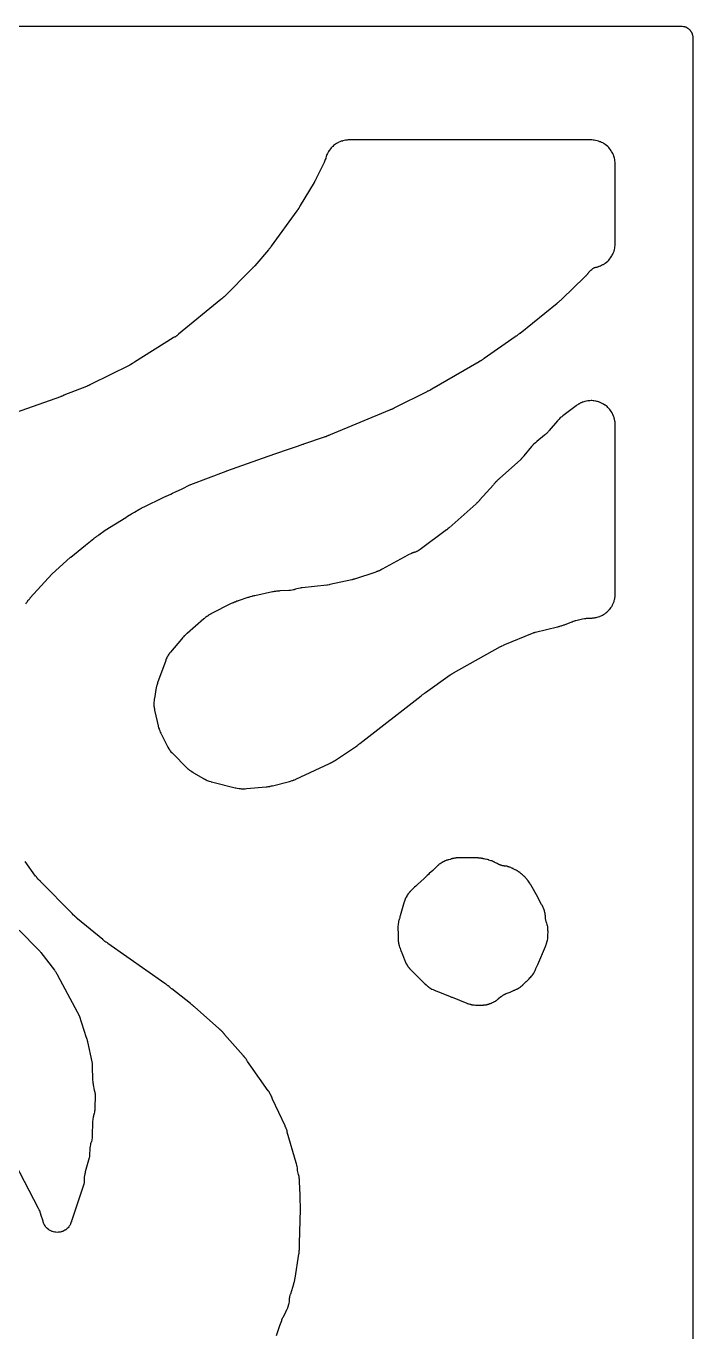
# Model space of a CAD drawing. Header units: millimetres. Extents: x 0 to 300, y 0 to 300.
# Drawn here: x 231.3 to 300.1, y 165.5 to 300.1 of the extents above; entities that cross this region are included whole.
import ezdxf

# ---------------------------------------------------------------- set-up
doc = ezdxf.new("R2010")
doc.units = ezdxf.units.MM
doc.layers.add('CUT', color=7, linetype='CONTINUOUS')

msp = doc.modelspace()

# ---------------------------------------------------------------- linework, layer by layer
at = {"layer": 'CUT'}
for points in [[(1.15, 300.07), (298.85, 300.07), (298.86, 300.07), (298.99, 300.06), (299.12, 300.04), (299.22, 300.02), (299.25, 300.01), (299.27, 300), (299.33, 299.98), (299.34, 299.98), (299.43, 299.94), (299.44, 299.93), (299.54, 299.87), (299.55, 299.86), (299.59, 299.83), (299.6, 299.82), (299.61, 299.82), (299.64, 299.8), (299.69, 299.75), (299.72, 299.72), (299.73, 299.72), (299.77, 299.67), (299.78, 299.66), (299.79, 299.65), (299.8, 299.63), (299.81, 299.63), (299.83, 299.59), (299.84, 299.58), (299.86, 299.55), (299.87, 299.54), (299.88, 299.53), (299.92, 299.46), (299.92, 299.45), (299.93, 299.44), (299.94, 299.43), (299.95, 299.4), (299.96, 299.37), (299.98, 299.33), (299.99, 299.32), (300, 299.3), (300.02, 299.24), (300.02, 299.23), (300.02, 299.22), (300.03, 299.17), (300.04, 299.14), (300.05, 299.12), (300.05, 299.11), (300.05, 299.09), (300.06, 299.03), (300.06, 299.02), (300.06, 299.01), (300.07, 299.01), (300.07, 299), (300.07, 298.99), (300.07, 298.98), (300.08, 298.85), (300.08, 298.84), (300.08, 1.15)], [(231.33, 240.53), (231.36, 240.59), (231.38, 240.63), (231.38, 240.64), (231.4, 240.66), (231.41, 240.68), (231.46, 240.74), (231.48, 240.78), (231.49, 240.8), (231.5, 240.81), (231.51, 240.84), (231.52, 240.85), (231.53, 240.86), (231.54, 240.87), (231.55, 240.89), (231.56, 240.9), (231.57, 240.91), (231.59, 240.93), (231.61, 240.95), (231.68, 241.03), (231.72, 241.08), (231.76, 241.13), (231.77, 241.15), (233.99, 243.6), (235.91, 245.33), (235.92, 245.34), (235.94, 245.35), (237.47, 246.57), (238.31, 247.25), (238.4, 247.32), (238.47, 247.37), (238.5, 247.39), (238.53, 247.41), (238.63, 247.49), (238.72, 247.55), (238.77, 247.59), (238.83, 247.63), (239.48, 248.11), (241.62, 249.44), (241.79, 249.55), (241.8, 249.55), (242.21, 249.8), (242.51, 249.98), (242.98, 250.26), (243, 250.27), (243.05, 250.3), (243.06, 250.3), (243.11, 250.33), (243.17, 250.36), (243.22, 250.39), (243.23, 250.39), (243.26, 250.41), (243.65, 250.59), (244.07, 250.8), (244.92, 251.21), (245.55, 251.51), (246.27, 251.85), (246.44, 251.93), (246.74, 252.07), (247.43, 252.4), (248.22, 252.78), (248.27, 252.8), (248.32, 252.82), (248.33, 252.82), (251.96, 254.21), (251.99, 254.23), (252, 254.23), (252.03, 254.24), (252.05, 254.25), (256.31, 255.74), (258.19, 256.4), (259.32, 256.79), (259.87, 256.98), (259.92, 257), (259.93, 257), (259.96, 257.01), (262.1, 257.73), (262.16, 257.76), (262.18, 257.77), (262.27, 257.79), (262.3, 257.81), (262.33, 257.82), (262.39, 257.84), (262.46, 257.87), (262.49, 257.88), (262.52, 257.9), (262.55, 257.91), (262.57, 257.92), (262.59, 257.92), (262.65, 257.95), (262.67, 257.96), (262.71, 257.98), (268.85, 260.53), (268.91, 260.56), (268.94, 260.57), (268.97, 260.58), (268.98, 260.59), (268.99, 260.59), (269, 260.59), (269.04, 260.61), (269.11, 260.63), (269.22, 260.68), (269.32, 260.74), (269.34, 260.75), (272.68, 262.43), (272.69, 262.43), (272.77, 262.47), (272.78, 262.48), (272.79, 262.48), (272.8, 262.49), (272.84, 262.5), (272.95, 262.55), (273.05, 262.61), (273.1, 262.65), (273.11, 262.66), (273.14, 262.67), (273.17, 262.69), (273.18, 262.69), (278.05, 265.52), (278.07, 265.53), (278.1, 265.55), (278.11, 265.55), (278.13, 265.56), (278.17, 265.58), (278.18, 265.58), (278.21, 265.6), (278.24, 265.62), (278.27, 265.64), (278.28, 265.64), (278.29, 265.65), (278.3, 265.65), (278.31, 265.66), (278.4, 265.72), (278.45, 265.76), (278.5, 265.79), (278.52, 265.81), (278.54, 265.83), (278.56, 265.84), (278.58, 265.86), (281.77, 268.08), (281.78, 268.08), (281.81, 268.1), (281.87, 268.14), (281.92, 268.16), (281.95, 268.19), (282, 268.22), (282.02, 268.24), (282.04, 268.25), (282.12, 268.31), (282.16, 268.35), (282.25, 268.42), (282.26, 268.43), (286.1, 271.52), (286.12, 271.54), (286.17, 271.57), (286.22, 271.62), (286.25, 271.64), (286.32, 271.71), (286.34, 271.73), (286.39, 271.78), (286.47, 271.84), (286.5, 271.87), (286.53, 271.9), (286.57, 271.94), (286.61, 271.98), (286.62, 271.98), (288.91, 274.21), (288.94, 274.23), (288.95, 274.24), (288.97, 274.26), (288.98, 274.27), (288.99, 274.28), (289.05, 274.33), (289.06, 274.34), (289.07, 274.35), (289.08, 274.36), (289.11, 274.39), (289.2, 274.49), (289.24, 274.54), (289.26, 274.57), (289.27, 274.58), (289.29, 274.61), (289.34, 274.67), (289.36, 274.7), (289.44, 274.8), (289.45, 274.81), (289.56, 274.92), (289.65, 275), (289.76, 275.08), (289.85, 275.14), (289.88, 275.15), (289.89, 275.16), (289.9, 275.16), (289.93, 275.18), (289.99, 275.2), (290.08, 275.23), (290.17, 275.24), (290.27, 275.27), (290.32, 275.29), (290.34, 275.3), (290.35, 275.3), (290.38, 275.31), (290.39, 275.31), (290.42, 275.32), (290.43, 275.32), (290.43, 275.33), (290.45, 275.33), (290.56, 275.37), (290.67, 275.42), (290.8, 275.49), (290.82, 275.51), (290.83, 275.51), (290.86, 275.52), (290.9, 275.55), (290.96, 275.58), (291.05, 275.65), (291.19, 275.76), (291.3, 275.85), (291.4, 275.95), (291.49, 276.06), (291.6, 276.2), (291.67, 276.3), (291.73, 276.4), (291.77, 276.47), (291.83, 276.58), (291.87, 276.66), (291.9, 276.75), (291.95, 276.89), (292, 277.05), (292.03, 277.2), (292.05, 277.33), (292.07, 277.45), (292.08, 277.58), (292.08, 285.93), (292.07, 286.06), (292.05, 286.18), (292.03, 286.31), (292, 286.46), (291.97, 286.55), (291.95, 286.6), (291.94, 286.65), (291.93, 286.68), (291.92, 286.71), (291.89, 286.78), (291.88, 286.82), (291.83, 286.93), (291.76, 287.06), (291.75, 287.08), (291.74, 287.09), (291.73, 287.12), (291.7, 287.16), (291.67, 287.22), (291.6, 287.31), (291.49, 287.45), (291.4, 287.56), (291.3, 287.66), (291.19, 287.75), (291.05, 287.86), (290.95, 287.93), (290.85, 287.99), (290.78, 288.03), (290.67, 288.09), (290.59, 288.13), (290.5, 288.16), (290.36, 288.21), (290.2, 288.26), (290.05, 288.29), (289.92, 288.31), (289.8, 288.33), (289.67, 288.34), (264.65, 288.34), (264.56, 288.34), (264.43, 288.33), (264.43, 288.32), (264.36, 288.32), (264.28, 288.31), (264.14, 288.28), (263.98, 288.24), (263.95, 288.23), (263.94, 288.23), (263.82, 288.2), (263.7, 288.15), (263.53, 288.07), (263.47, 288.04), (263.34, 287.97), (263.24, 287.91), (263.21, 287.89), (263.13, 287.83), (263.03, 287.75), (262.96, 287.68), (262.89, 287.62), (262.79, 287.51), (262.74, 287.44), (262.63, 287.3), (262.61, 287.28), (262.58, 287.24), (262.52, 287.15), (262.47, 287.06), (262.47, 287.05), (262.44, 287), (262.41, 286.95), (262.41, 286.94), (262.36, 286.84), (262.32, 286.74), (262.28, 286.62), (262.24, 286.49), (262.24, 286.48), (262.23, 286.45), (262.23, 286.44), (262.18, 286.34), (262.15, 286.22), (262.15, 286.21), (262.11, 286.11), (262.11, 286.1), (262.08, 286.04), (262.07, 286.02), (261.26, 284.36), (261.25, 284.34), (261.2, 284.25), (261.18, 284.22), (261.14, 284.14), (261.11, 284.1), (261.08, 284.04), (261.07, 284.02), (261.06, 284), (261.04, 283.96), (259.6, 281.57), (259.59, 281.55), (259.56, 281.5), (259.56, 281.49), (259.55, 281.47), (259.54, 281.46), (259.53, 281.43), (259.49, 281.37), (259.48, 281.34), (259.47, 281.32), (259.42, 281.26), (259.36, 281.17), (259.34, 281.15), (259.34, 281.14), (259.28, 281.06), (259.27, 281.05), (259.26, 281.03), (256.62, 277.38), (256.61, 277.38), (256.57, 277.31), (256.49, 277.2), (256.46, 277.17), (256.45, 277.16), (256.43, 277.13), (256.41, 277.11), (256.39, 277.09), (256.37, 277.07), (256.33, 277.02), (254.91, 275.37), (254.85, 275.31), (254.85, 275.3), (254.79, 275.24), (254.77, 275.22), (254.73, 275.18), (254.73, 275.17), (254.71, 275.15), (254.65, 275.09), (254.63, 275.07), (254.62, 275.05), (254.59, 275.02), (254.55, 274.98), (251.78, 272.21), (251.75, 272.18), (251.73, 272.16), (251.71, 272.14), (251.68, 272.12), (251.64, 272.08), (251.63, 272.07), (251.62, 272.06), (251.59, 272.04), (251.57, 272.02), (251.56, 272.01), (251.55, 272), (251.51, 271.97), (251.43, 271.9), (251.42, 271.89), (247.07, 268.31), (247.03, 268.28), (247, 268.26), (246.98, 268.24), (246.92, 268.2), (246.88, 268.16), (246.87, 268.16), (246.84, 268.14), (246.81, 268.12), (246.8, 268.11), (246.73, 268.06), (246.71, 268.05), (246.71, 268.04), (246.7, 268.04), (246.68, 268.02), (246.62, 268), (246.52, 267.95), (242.53, 265.45), (242.45, 265.39), (242.44, 265.39), (242.42, 265.37), (242.41, 265.37), (242.36, 265.34), (242.31, 265.31), (242.3, 265.3), (242.28, 265.29), (242.27, 265.28), (242.26, 265.28), (242.25, 265.27), (242.09, 265.17), (242.06, 265.16), (241.99, 265.12), (241.96, 265.1), (238.06, 263.16), (237.92, 263.09), (237.89, 263.08), (237.88, 263.07), (237.85, 263.06), (237.82, 263.05), (237.79, 263.04), (237.77, 263.03), (237.72, 263.01), (237.69, 262.99), (237.68, 262.98), (237.67, 262.98), (237.65, 262.97), (237.64, 262.97), (237.63, 262.96), (237.58, 262.94), (235.24, 262.02), (235.23, 262.01), (235.18, 261.99), (235.13, 261.97), (235.05, 261.93), (235.03, 261.92), (235, 261.91), (234.93, 261.89), (234.92, 261.88), (234.9, 261.87), (234.88, 261.87), (229.72, 260.06)], [(257.17, 165.14), (257.51, 166.15), (257.69, 166.67), (257.69, 166.69), (257.71, 166.73), (257.71, 166.74), (257.71, 166.75), (257.71, 166.76), (257.72, 166.78), (257.73, 166.79), (257.75, 166.84), (257.76, 166.86), (257.77, 166.88), (257.78, 166.9), (257.78, 166.91), (257.79, 166.92), (257.82, 167), (257.83, 167.01), (258.15, 167.61), (258.15, 167.62), (258.16, 167.64), (258.17, 167.67), (258.19, 167.7), (258.2, 167.73), (258.22, 167.76), (258.23, 167.78), (258.27, 167.85), (258.29, 167.91), (258.29, 167.92), (258.33, 167.99), (258.33, 168.01), (258.36, 168.08), (258.37, 168.1), (258.37, 168.11), (258.4, 168.23), (258.41, 168.26), (258.41, 168.27), (258.41, 168.28), (258.42, 168.29), (258.43, 168.33), (258.43, 168.35), (258.44, 168.4), (258.46, 168.47), (258.48, 168.59), (258.49, 168.71), (258.49, 168.8), (258.49, 168.81), (258.5, 168.84), (258.5, 168.93), (258.5, 168.94), (258.5, 168.95), (258.51, 168.98), (258.51, 169), (258.51, 169.01), (258.52, 169.05), (258.52, 169.06), (258.52, 169.08), (258.53, 169.11), (258.57, 169.27), (258.58, 169.31), (258.61, 169.39), (258.63, 169.44), (258.84, 170.11), (258.95, 170.46), (258.96, 170.49), (258.96, 170.51), (258.99, 170.6), (258.99, 170.61), (259, 170.63), (259, 170.64), (259, 170.65), (259.01, 170.68), (259.01, 170.7), (259.02, 170.72), (259.02, 170.75), (259.02, 170.77), (259.03, 170.83), (259.05, 170.9), (259.06, 170.96), (259.07, 171.03), (259.47, 173.52), (259.49, 173.61), (259.49, 173.68), (259.49, 173.71), (259.49, 173.73), (259.51, 173.88), (259.52, 174), (259.52, 174.03), (259.52, 174.11), (259.52, 174.25), (259.53, 174.56), (259.53, 174.59), (259.53, 174.6), (259.63, 178.15), (259.63, 178.18), (259.63, 178.43), (259.63, 178.48), (259.61, 179.05), (259.61, 179.24), (259.61, 179.26), (259.61, 179.37), (259.6, 179.5), (259.59, 179.54), (259.59, 179.57), (259.58, 179.6), (259.58, 179.62), (259.58, 179.63), (259.53, 180.95), (259.53, 181.13), (259.53, 181.24), (259.51, 181.34), (259.49, 181.45), (259.48, 181.5), (259.46, 181.62), (259.44, 181.73), (259.33, 182.12), (259.33, 182.14), (259.33, 182.15), (259.32, 182.21), (259.32, 182.25), (259.32, 182.28), (259.31, 182.41), (259.29, 182.54), (259.26, 182.66), (259.25, 182.69), (259.21, 182.81), (259.21, 182.82), (259.18, 182.92), (258.27, 186.08), (258.26, 186.11), (258.26, 186.12), (258.26, 186.13), (258.25, 186.15), (258.25, 186.16), (258.24, 186.23), (258.21, 186.33), (258.18, 186.4), (258.17, 186.44), (258.16, 186.46), (258.15, 186.49), (258.12, 186.56), (258.1, 186.59), (258.09, 186.61), (258.08, 186.64), (258.07, 186.66), (258.06, 186.68), (258.05, 186.72), (256.76, 189.47), (256.71, 189.59), (256.71, 189.6), (256.7, 189.62), (256.69, 189.65), (256.67, 189.7), (256.66, 189.74), (256.65, 189.75), (256.62, 189.81), (256.6, 189.84), (256.6, 189.85), (256.6, 189.86), (256.59, 189.88), (256.58, 189.89), (256.58, 189.9), (256.57, 189.91), (256.57, 189.92), (256.56, 189.94), (256.55, 189.95), (256.55, 189.96), (256.54, 189.97), (256.53, 189.98), (256.53, 189.99), (256.52, 190.01), (256.51, 190.04), (256.49, 190.07), (256.48, 190.08), (256.47, 190.1), (256.46, 190.11), (256.46, 190.12), (256.45, 190.13), (256.44, 190.15), (256.43, 190.16), (256.42, 190.18), (256.42, 190.2), (256.4, 190.23), (256.39, 190.24), (256.38, 190.26), (256.33, 190.32), (256.33, 190.33), (256.31, 190.36), (254.51, 192.9), (254.18, 193.37), (254.15, 193.43), (254.11, 193.49), (254.09, 193.51), (254.08, 193.52), (254.08, 193.53), (254.05, 193.58), (254.04, 193.59), (254.03, 193.61), (253.98, 193.67), (253.97, 193.68), (253.96, 193.7), (253.95, 193.71), (253.91, 193.76), (253.9, 193.77), (253.89, 193.78), (253.89, 193.79), (253.88, 193.8), (253.87, 193.81), (253.86, 193.82), (253.83, 193.85), (253.82, 193.87), (253.8, 193.89), (253.8, 193.9), (253.77, 193.93), (253.72, 193.99), (253.71, 194), (251.81, 196.15), (251.8, 196.17), (251.78, 196.19), (251.76, 196.21), (251.76, 196.22), (251.75, 196.23), (251.73, 196.25), (251.72, 196.26), (251.71, 196.27), (251.69, 196.29), (251.67, 196.31), (251.65, 196.35), (251.61, 196.39), (251.59, 196.41), (251.56, 196.44), (251.55, 196.45), (251.51, 196.49), (251.48, 196.52), (251.46, 196.54), (251.41, 196.58), (251.4, 196.59), (251.38, 196.61), (251.36, 196.63), (251.34, 196.65), (251.31, 196.67), (251.3, 196.68), (251.29, 196.69), (251.28, 196.7), (251.2, 196.76), (248.69, 198.99), (248.65, 199.04), (248.62, 199.06), (248.58, 199.1), (248.56, 199.12), (248.52, 199.15), (248.51, 199.16), (248.5, 199.17), (248.47, 199.19), (248.44, 199.22), (248.41, 199.25), (248.32, 199.32), (248.29, 199.34), (246.37, 200.84), (246.35, 200.86), (246.34, 200.87), (246.26, 200.93), (246.21, 200.98), (246.2, 200.99), (246.18, 201), (246.16, 201.02), (246.15, 201.02), (246.14, 201.03), (246.12, 201.05), (246.09, 201.08), (246, 201.15), (245.99, 201.16), (245.98, 201.17), (245.97, 201.17), (245.96, 201.18), (245.9, 201.23), (245.89, 201.24), (245.88, 201.25), (245.83, 201.29), (245.78, 201.32), (245.74, 201.35), (245.73, 201.36), (245.7, 201.38), (245.67, 201.4), (245.65, 201.41), (239.77, 205.54), (239.72, 205.58), (239.67, 205.62), (239.57, 205.67), (239.56, 205.68), (239.46, 205.75), (239.44, 205.77), (239.36, 205.84), (239.34, 205.86), (239.3, 205.9), (239.27, 205.92), (239.25, 205.94), (236.65, 208.08), (236.61, 208.12), (236.57, 208.15), (236.56, 208.16), (236.53, 208.19), (236.52, 208.19), (236.47, 208.24), (236.45, 208.26), (236.42, 208.28), (236.4, 208.3), (236.33, 208.37), (236.24, 208.46), (236.08, 208.63), (232.84, 211.92), (232.83, 211.93), (232.82, 211.94), (232.73, 212.02), (232.7, 212.04), (232.69, 212.05), (232.69, 212.06), (232.66, 212.08), (232.65, 212.09), (232.64, 212.1), (232.64, 212.11), (232.63, 212.11), (232.61, 212.13), (232.6, 212.14), (232.56, 212.19), (232.53, 212.23), (232.51, 212.25), (232.5, 212.27), (232.49, 212.28), (232.49, 212.29), (232.48, 212.3), (232.45, 212.34), (232.44, 212.35), (232.43, 212.36), (232.42, 212.38), (232.41, 212.39), (232.38, 212.42), (232.35, 212.45), (232.35, 212.46), (232.33, 212.48), (231.25, 213.98)], [(230.63, 206.91), (232.61, 204.89), (232.62, 204.88), (232.67, 204.83), (232.72, 204.78), (232.79, 204.7), (232.82, 204.65), (232.85, 204.61), (234.26, 202.77), (234.31, 202.71), (234.33, 202.69), (234.36, 202.63), (234.42, 202.56), (234.43, 202.54), (234.44, 202.53), (234.45, 202.5), (234.49, 202.44), (234.52, 202.4), (234.53, 202.38), (234.54, 202.37), (234.54, 202.35), (234.55, 202.34), (234.57, 202.31), (234.57, 202.3), (234.59, 202.25), (236.62, 198.47), (236.64, 198.44), (236.65, 198.42), (236.69, 198.34), (236.71, 198.3), (236.72, 198.28), (236.73, 198.26), (236.76, 198.18), (236.76, 198.17), (236.77, 198.15), (236.78, 198.12), (236.79, 198.11), (236.8, 198.09), (237.54, 195.84), (237.56, 195.8), (237.58, 195.74), (237.59, 195.69), (237.63, 195.53), (237.66, 195.43), (237.67, 195.4), (238.12, 193.33), (238.15, 193.17), (238.16, 193.05), (238.17, 192.91), (238.17, 192.9), (238.17, 192.87), (238.2, 191.49), (238.2, 191.45), (238.21, 191.32), (238.22, 191.29), (238.23, 191.2), (238.23, 191.19), (238.23, 191.17), (238.25, 191.07), (238.27, 191.01), (238.27, 190.96), (238.37, 190.42), (238.4, 190.32), (238.4, 190.3), (238.4, 190.29), (238.41, 190.26), (238.42, 190.23), (238.44, 190.14), (238.45, 190.02), (238.46, 189.91), (238.46, 189.87), (238.46, 189.86), (238.44, 188.58), (238.44, 188.56), (238.44, 188.52), (238.43, 188.36), (238.41, 188.25), (238.4, 188.22), (238.4, 188.18), (238.39, 188.14), (238.37, 188.02), (238.3, 187.8), (238.29, 187.75), (238.28, 187.71), (238.26, 187.66), (238.25, 187.61), (238.22, 187.46), (238.21, 187.34), (238.2, 187.22), (238.2, 187.12), (238.17, 185.73), (238.17, 185.7), (238.17, 185.68), (238.16, 185.53), (238.16, 185.5), (238.12, 185.28), (238.07, 185.1), (238.06, 185.09), (238.05, 185.05), (238.03, 184.99), (238, 184.88), (237.99, 184.8), (237.99, 184.77), (237.96, 184.65), (237.94, 184.57), (237.93, 184.5), (237.93, 184.46), (237.93, 184.42), (237.92, 184.38), (237.92, 184.33), (237.91, 184.28), (237.89, 183.84), (237.89, 183.79), (237.89, 183.77), (237.89, 183.7), (237.87, 183.57), (237.84, 183.43), (237.44, 181.99), (237.43, 181.93), (237.43, 181.92), (237.42, 181.88), (237.39, 181.78), (237.36, 181.62), (237.34, 181.46), (237.33, 181.35), (237.32, 181.08), (237.32, 181.04), (237.32, 180.96), (237.32, 180.88), (237.29, 180.74), (237.26, 180.61), (237.25, 180.58), (237.24, 180.56), (237.24, 180.55), (237.23, 180.51), (236.05, 177), (236.03, 176.94), (236.02, 176.89), (236.01, 176.86), (236, 176.83), (235.93, 176.62), (235.92, 176.6), (235.91, 176.6), (235.89, 176.55), (235.84, 176.47), (235.84, 176.46), (235.82, 176.43), (235.8, 176.4), (235.75, 176.34), (235.67, 176.24), (235.65, 176.22), (235.64, 176.22), (235.58, 176.16), (235.57, 176.16), (235.55, 176.14), (235.54, 176.13), (235.47, 176.07), (235.46, 176.06), (235.43, 176.03), (235.4, 176.01), (235.39, 176.01), (235.36, 175.99), (235.33, 175.97), (235.23, 175.91), (235.12, 175.86), (235.02, 175.83), (234.98, 175.82), (234.95, 175.81), (234.84, 175.79), (234.69, 175.77), (234.55, 175.76), (234.54, 175.76), (234.41, 175.77), (234.29, 175.78), (234.18, 175.81), (234.07, 175.84), (234.02, 175.86), (233.9, 175.91), (233.81, 175.96), (233.69, 176.03), (233.68, 176.04), (233.67, 176.05), (233.65, 176.06), (233.61, 176.09), (233.6, 176.1), (233.59, 176.11), (233.48, 176.2), (233.47, 176.21), (233.47, 176.22), (233.43, 176.25), (233.39, 176.3), (233.34, 176.36), (233.32, 176.39), (233.3, 176.42), (233.3, 176.43), (233.24, 176.53), (233.23, 176.54), (233.22, 176.56), (233.17, 176.69), (233.15, 176.72), (233.14, 176.74), (233.13, 176.78), (233.11, 176.81), (233.1, 176.88), (233.09, 176.92), (232.88, 177.59), (232.85, 177.65), (232.85, 177.67), (232.83, 177.71), (232.83, 177.72), (232.82, 177.75), (232.8, 177.81), (232.8, 177.82), (232.78, 177.86), (232.78, 177.87), (232.75, 177.97), (232.7, 178.07), (232.69, 178.09), (232.62, 178.22), (232.61, 178.22), (229.24, 184.71)]]:
    msp.add_lwpolyline(points, dxfattribs=at)
for points in [[(244.57, 229.72), (244.58, 229.66), (244.58, 229.64), (244.58, 229.61), (244.58, 229.6), (244.59, 229.55), (244.61, 229.47), (244.61, 229.44), (244.95, 227.97), (244.96, 227.92), (245.01, 227.74), (245.05, 227.64), (245.06, 227.61), (245.06, 227.6), (245.07, 227.59), (245.07, 227.57), (245.08, 227.56), (245.08, 227.54), (245.12, 227.43), (245.17, 227.32), (245.23, 227.22), (245.24, 227.2), (245.9, 225.9), (245.93, 225.84), (245.95, 225.78), (245.96, 225.77), (246.01, 225.66), (246.04, 225.61), (246.12, 225.5), (246.12, 225.49), (246.13, 225.48), (246.14, 225.47), (246.15, 225.46), (246.16, 225.45), (246.2, 225.39), (246.2, 225.38), (246.28, 225.29), (246.39, 225.17), (246.42, 225.13), (247.95, 223.6), (248.05, 223.51), (248.09, 223.48), (248.15, 223.43), (248.2, 223.39), (248.31, 223.31), (248.42, 223.24), (248.44, 223.23), (248.45, 223.22), (248.5, 223.19), (248.53, 223.18), (248.53, 223.17), (248.6, 223.13), (249.62, 222.54), (249.68, 222.51), (249.72, 222.49), (249.73, 222.48), (249.78, 222.46), (249.8, 222.45), (249.81, 222.44), (249.85, 222.42), (249.9, 222.39), (249.91, 222.39), (250.01, 222.34), (250.11, 222.3), (250.23, 222.26), (250.38, 222.21), (250.42, 222.2), (250.58, 222.14), (252.9, 221.57), (252.98, 221.56), (253.09, 221.54), (253.32, 221.5), (253.41, 221.49), (253.51, 221.48), (253.68, 221.47), (253.88, 221.48), (253.94, 221.48), (254.05, 221.49), (256.09, 221.68), (256.1, 221.68), (256.19, 221.68), (256.29, 221.69), (256.48, 221.72), (256.49, 221.73), (256.55, 221.74), (256.64, 221.76), (256.73, 221.78), (256.76, 221.79), (258.5, 222.22), (258.61, 222.25), (258.78, 222.31), (258.8, 222.32), (258.82, 222.33), (258.83, 222.33), (258.9, 222.36), (258.91, 222.36), (258.92, 222.37), (258.96, 222.38), (259.01, 222.4), (259.1, 222.44), (259.16, 222.47), (262.62, 224.08), (262.68, 224.1), (262.73, 224.12), (262.74, 224.13), (262.84, 224.18), (262.85, 224.19), (262.86, 224.19), (262.88, 224.2), (262.95, 224.24), (262.96, 224.25), (263.01, 224.29), (263.02, 224.29), (263.05, 224.31), (263.06, 224.32), (263.07, 224.33), (263.1, 224.34), (263.13, 224.36), (265.19, 225.73), (265.21, 225.74), (265.3, 225.8), (265.31, 225.81), (265.4, 225.86), (265.42, 225.88), (265.49, 225.93), (265.52, 225.96), (265.57, 226), (265.62, 226.04), (265.64, 226.06), (265.66, 226.08), (265.72, 226.12), (265.74, 226.13), (272.06, 231.06), (272.07, 231.06), (272.11, 231.1), (272.14, 231.13), (272.15, 231.13), (272.16, 231.14), (272.18, 231.16), (272.24, 231.19), (272.26, 231.21), (272.29, 231.23), (272.33, 231.26), (272.34, 231.27), (272.38, 231.3), (272.4, 231.32), (272.41, 231.33), (272.42, 231.34), (272.43, 231.34), (272.5, 231.39), (275.07, 233.21), (275.14, 233.26), (275.2, 233.29), (275.25, 233.32), (275.27, 233.33), (275.28, 233.34), (275.3, 233.35), (275.36, 233.38), (275.41, 233.41), (280.25, 236.12), (280.28, 236.14), (280.34, 236.18), (280.4, 236.2), (280.51, 236.25), (280.57, 236.28), (280.68, 236.33), (283.55, 237.52), (283.65, 237.56), (283.69, 237.57), (283.77, 237.59), (283.83, 237.61), (283.87, 237.62), (286.12, 238.15), (286.15, 238.16), (286.16, 238.16), (286.24, 238.18), (286.26, 238.19), (286.27, 238.19), (286.28, 238.2), (286.31, 238.21), (286.35, 238.22), (286.36, 238.22), (286.38, 238.23), (286.45, 238.25), (286.47, 238.26), (286.52, 238.27), (286.62, 238.3), (286.72, 238.33), (286.78, 238.36), (286.79, 238.36), (286.85, 238.38), (287.61, 238.68), (287.63, 238.69), (287.64, 238.69), (287.75, 238.73), (287.76, 238.73), (287.87, 238.77), (287.91, 238.78), (287.97, 238.8), (287.99, 238.8), (288, 238.81), (288.7, 238.98), (288.92, 239.02), (289.03, 239.03), (289.13, 239.04), (289.69, 239.07), (289.76, 239.08), (289.95, 239.1), (290, 239.11), (290.01, 239.11), (290.11, 239.12), (290.22, 239.15), (290.32, 239.18), (290.48, 239.24), (290.51, 239.25), (290.64, 239.3), (290.77, 239.37), (290.87, 239.44), (290.93, 239.47), (290.99, 239.51), (291.1, 239.59), (291.22, 239.69), (291.3, 239.76), (291.35, 239.81), (291.41, 239.87), (291.45, 239.92), (291.47, 239.94), (291.5, 239.97), (291.53, 240.01), (291.54, 240.02), (291.55, 240.03), (291.62, 240.12), (291.62, 240.13), (291.63, 240.14), (291.71, 240.26), (291.78, 240.38), (291.81, 240.44), (291.84, 240.5), (291.89, 240.62), (291.95, 240.78), (291.97, 240.82), (291.98, 240.85), (292.01, 240.97), (292.02, 241.05), (292.03, 241.1), (292.03, 241.11), (292.06, 241.28), (292.08, 241.39), (292.08, 241.49), (292.08, 259.05), (292.07, 259.16), (292.06, 259.27), (292.04, 259.37), (292.03, 259.43), (292.01, 259.51), (292, 259.56), (291.99, 259.61), (291.98, 259.63), (291.96, 259.73), (291.91, 259.88), (291.84, 260.04), (291.81, 260.1), (291.75, 260.21), (291.66, 260.35), (291.65, 260.37), (291.59, 260.46), (291.52, 260.55), (291.44, 260.64), (291.39, 260.69), (291.31, 260.78), (291.23, 260.86), (291.13, 260.93), (291.04, 261), (291, 261.02), (290.85, 261.12), (290.74, 261.18), (290.6, 261.25), (290.44, 261.32), (290.41, 261.33), (290.38, 261.34), (290.25, 261.38), (290.17, 261.4), (290.08, 261.42), (289.88, 261.45), (289.81, 261.46), (289.66, 261.47), (289.65, 261.47), (289.59, 261.47), (289.46, 261.46), (289.4, 261.46), (289.39, 261.46), (289.26, 261.45), (289.13, 261.43), (288.95, 261.39), (288.83, 261.36), (288.72, 261.32), (288.69, 261.3), (288.68, 261.3), (288.65, 261.29), (288.64, 261.28), (288.55, 261.25), (288.52, 261.23), (288.45, 261.2), (288.44, 261.19), (288.41, 261.18), (288.38, 261.16), (288.33, 261.14), (288.29, 261.11), (288.24, 261.08), (288.13, 261.01), (288.04, 260.95), (286.69, 259.92), (286.59, 259.85), (286.56, 259.82), (286.49, 259.77), (286.41, 259.7), (286.35, 259.65), (286.28, 259.58), (286.18, 259.47), (286.13, 259.4), (286.11, 259.38), (285.27, 258.38), (285.25, 258.36), (285.24, 258.35), (285.2, 258.3), (285.18, 258.28), (285.07, 258.15), (285.05, 258.13), (285.04, 258.12), (285.03, 258.11), (284.97, 258.06), (284.92, 258.01), (284.9, 258), (284.87, 257.98), (284.79, 257.9), (284, 257.26), (283.95, 257.22), (283.86, 257.14), (283.73, 257.03), (283.66, 256.97), (283.63, 256.94), (283.61, 256.92), (283.54, 256.85), (283.51, 256.82), (283.43, 256.73), (282.66, 255.78), (282.65, 255.77), (282.64, 255.75), (282.62, 255.73), (282.59, 255.69), (282.55, 255.65), (282.51, 255.6), (282.48, 255.56), (282.39, 255.46), (282.38, 255.45), (282.31, 255.38), (280.17, 253.48), (280.12, 253.43), (280.11, 253.42), (280.08, 253.39), (280.07, 253.38), (280.04, 253.35), (280.02, 253.34), (279.99, 253.31), (279.94, 253.26), (279.88, 253.21), (279.86, 253.19), (279.85, 253.18), (279.84, 253.17), (279.82, 253.15), (279.79, 253.11), (279.77, 253.09), (279.74, 253.06), (279.71, 253.02), (279.69, 253), (279.63, 252.94), (279.63, 252.93), (279.56, 252.86), (279.52, 252.81), (278.1, 251.2), (278.08, 251.18), (278.01, 251.1), (277.94, 251.03), (277.92, 251.01), (277.89, 250.98), (277.84, 250.94), (277.82, 250.92), (277.8, 250.9), (277.79, 250.89), (277.74, 250.84), (274.96, 248.36), (274.86, 248.29), (274.78, 248.22), (274.76, 248.21), (274.74, 248.19), (274.72, 248.17), (274.69, 248.15), (274.68, 248.15), (271.96, 246.14), (271.95, 246.14), (271.92, 246.12), (271.85, 246.07), (271.83, 246.05), (271.8, 246.03), (271.79, 246.02), (271.78, 246.01), (271.76, 246), (271.75, 245.99), (271.73, 245.98), (271.69, 245.96), (271.63, 245.93), (271.6, 245.91), (271.56, 245.89), (271.48, 245.86), (271.44, 245.85), (271.43, 245.85), (271.4, 245.84), (271.39, 245.84), (271.36, 245.83), (271.35, 245.83), (271.32, 245.82), (271.29, 245.81), (271.25, 245.8), (271.23, 245.79), (271.22, 245.79), (271.21, 245.79), (271.19, 245.78), (271.17, 245.77), (271.14, 245.76), (271.09, 245.74), (271.08, 245.73), (270.99, 245.7), (270.9, 245.66), (270.74, 245.58), (270.71, 245.56), (268.06, 244.12), (267.93, 244.05), (267.91, 244.03), (267.87, 244.01), (267.77, 243.95), (267.72, 243.94), (267.61, 243.89), (267.59, 243.88), (267.58, 243.88), (267.54, 243.87), (267.5, 243.85), (267.44, 243.83), (267.42, 243.82), (267.39, 243.81), (267.38, 243.81), (265.2, 243.08), (265.17, 243.07), (265.15, 243.07), (265.14, 243.06), (265.11, 243.06), (265.07, 243.05), (265.06, 243.05), (265.03, 243.04), (264.94, 243.01), (264.92, 243.01), (262.64, 242.51), (262.57, 242.5), (262.41, 242.47), (262.37, 242.46), (262.36, 242.46), (262.34, 242.46), (259.81, 242.17), (259.79, 242.17), (259.71, 242.17), (259.61, 242.15), (259.43, 242.12), (259.27, 242.09), (259.11, 242.04), (259.04, 242.01), (259.02, 242), (258.97, 241.98), (258.95, 241.97), (258.93, 241.97), (258.9, 241.96), (258.77, 241.93), (258.61, 241.9), (258.56, 241.9), (258.44, 241.89), (257.51, 241.86), (257.44, 241.85), (257.4, 241.85), (257.35, 241.84), (257.33, 241.84), (257.23, 241.83), (257.16, 241.83), (257.04, 241.82), (256.93, 241.81), (256.81, 241.78), (256.76, 241.76), (254.93, 241.37), (254.9, 241.37), (254.82, 241.36), (254.72, 241.33), (254.71, 241.33), (254.66, 241.32), (254.61, 241.3), (254.6, 241.3), (254.45, 241.25), (254.35, 241.22), (254.33, 241.21), (254.3, 241.2), (254.25, 241.19), (254.21, 241.17), (253.2, 240.84), (253.16, 240.82), (253.14, 240.82), (253.12, 240.81), (253.11, 240.81), (253.11, 240.8), (253.1, 240.8), (253.08, 240.79), (253.07, 240.79), (253.06, 240.79), (253.05, 240.79), (253.04, 240.78), (253.03, 240.78), (253.01, 240.77), (253, 240.77), (252.99, 240.77), (252.96, 240.75), (252.93, 240.74), (252.92, 240.74), (252.89, 240.72), (252.82, 240.69), (252.81, 240.69), (252.8, 240.68), (252.78, 240.67), (252.76, 240.66), (252.75, 240.66), (252.72, 240.65), (252.66, 240.63), (252.58, 240.6), (252.49, 240.56), (250.4, 239.49), (250.39, 239.48), (250.35, 239.46), (250.3, 239.43), (250.27, 239.42), (250.22, 239.39), (250.16, 239.35), (250.11, 239.32), (250.1, 239.31), (250.03, 239.26), (249.99, 239.24), (249.88, 239.16), (249.82, 239.11), (249.76, 239.06), (249.73, 239.03), (249.68, 238.99), (249.67, 238.98), (247.96, 237.49), (247.89, 237.44), (247.83, 237.38), (247.82, 237.38), (247.81, 237.37), (247.73, 237.31), (247.66, 237.24), (247.65, 237.23), (247.64, 237.22), (247.57, 237.14), (247.54, 237.1), (247.52, 237.08), (247.48, 237.03), (247.47, 237.02), (247.39, 236.93), (247.36, 236.9), (246.23, 235.55), (246.22, 235.55), (246.21, 235.53), (246.19, 235.51), (246.17, 235.48), (246.14, 235.45), (246.12, 235.43), (246.06, 235.35), (246.05, 235.34), (245.99, 235.24), (245.95, 235.17), (245.94, 235.15), (245.92, 235.11), (245.89, 235.07), (245.84, 234.97), (245.79, 234.86), (245.75, 234.75), (245.74, 234.72), (245.74, 234.7), (244.9, 232.4), (244.88, 232.33), (244.81, 232.12), (244.79, 232.03), (244.78, 231.99), (244.76, 231.9), (244.58, 230.78), (244.56, 230.72), (244.55, 230.66), (244.55, 230.63), (244.53, 230.53), (244.52, 230.4), (244.52, 230.36), (244.51, 230.2), (244.51, 230.14), (244.51, 230.11), (244.52, 229.98), (244.54, 229.88), (244.54, 229.85), (244.56, 229.79), (244.57, 229.73)], [(269.7, 205.87), (269.7, 205.85), (269.71, 205.83), (269.71, 205.82), (269.71, 205.78), (269.71, 205.77), (269.72, 205.65), (269.73, 205.6), (269.75, 205.5), (269.75, 205.49), (269.76, 205.48), (269.78, 205.39), (269.78, 205.38), (269.79, 205.36), (269.8, 205.32), (269.81, 205.28), (269.85, 205.16), (269.85, 205.14), (269.86, 205.12), (269.87, 205.11), (269.87, 205.1), (269.87, 205.09), (269.88, 205.08), (269.89, 205.06), (269.89, 205.05), (269.94, 204.92), (269.95, 204.88), (269.98, 204.81), (270.14, 204.39), (270.35, 203.85), (270.36, 203.82), (270.37, 203.8), (270.38, 203.78), (270.39, 203.75), (270.41, 203.7), (270.41, 203.69), (270.45, 203.61), (270.47, 203.57), (270.48, 203.55), (270.48, 203.54), (270.49, 203.52), (270.5, 203.51), (270.52, 203.47), (270.54, 203.43), (270.61, 203.31), (270.64, 203.26), (270.65, 203.25), (270.65, 203.24), (270.66, 203.22), (270.67, 203.21), (270.68, 203.2), (270.69, 203.17), (270.71, 203.15), (270.73, 203.12), (270.76, 203.09), (270.77, 203.08), (270.77, 203.07), (270.78, 203.06), (270.8, 203.04), (270.83, 203.01), (270.84, 203), (270.84, 202.99), (270.85, 202.98), (270.86, 202.97), (270.88, 202.95), (270.95, 202.88), (270.95, 202.87), (270.96, 202.86), (270.99, 202.83), (271, 202.82), (271.2, 202.62), (271.23, 202.59), (271.24, 202.58), (271.3, 202.52), (272.37, 201.45), (272.43, 201.4), (272.51, 201.33), (272.51, 201.32), (272.52, 201.31), (272.53, 201.3), (272.54, 201.29), (272.56, 201.28), (272.57, 201.27), (272.68, 201.17), (272.69, 201.16), (272.7, 201.15), (272.72, 201.13), (272.73, 201.12), (272.74, 201.12), (272.77, 201.1), (272.79, 201.08), (272.8, 201.07), (272.87, 201.02), (272.9, 200.99), (272.92, 200.98), (272.93, 200.97), (272.97, 200.95), (273.01, 200.93), (273.06, 200.89), (273.18, 200.82), (273.3, 200.77), (273.39, 200.74), (273.41, 200.73), (274.13, 200.44), (275.05, 200.07), (275.19, 200.01), (275.25, 199.99), (276.77, 199.38), (276.81, 199.37), (276.82, 199.36), (276.96, 199.31), (276.97, 199.31), (277, 199.3), (277.07, 199.28), (277.16, 199.26), (277.18, 199.25), (277.23, 199.24), (277.26, 199.23), (277.29, 199.22), (277.32, 199.22), (277.35, 199.22), (277.41, 199.21), (277.44, 199.21), (277.47, 199.2), (277.48, 199.2), (277.49, 199.2), (277.52, 199.19), (277.66, 199.18), (277.72, 199.18), (277.78, 199.18), (277.8, 199.18), (278.16, 199.17), (278.19, 199.17), (278.21, 199.17), (278.32, 199.17), (278.45, 199.18), (278.46, 199.18), (278.48, 199.18), (278.49, 199.19), (278.5, 199.19), (278.52, 199.19), (278.54, 199.19), (278.58, 199.19), (278.59, 199.2), (278.68, 199.21), (278.69, 199.21), (278.7, 199.21), (278.71, 199.21), (278.72, 199.21), (278.81, 199.22), (278.85, 199.24), (278.9, 199.25), (278.92, 199.25), (278.94, 199.26), (279.02, 199.28), (279.05, 199.29), (279.07, 199.3), (279.08, 199.3), (279.09, 199.31), (279.12, 199.32), (279.15, 199.33), (279.16, 199.33), (279.18, 199.33), (279.23, 199.35), (279.27, 199.37), (279.32, 199.39), (279.35, 199.41), (279.36, 199.41), (279.41, 199.43), (279.42, 199.43), (279.53, 199.48), (279.57, 199.5), (279.59, 199.52), (279.61, 199.53), (279.63, 199.54), (279.73, 199.6), (279.78, 199.64), (279.83, 199.67), (279.9, 199.72), (279.95, 199.76), (279.99, 199.79), (280.01, 199.81), (280.06, 199.85), (280.08, 199.87), (280.09, 199.88), (280.26, 200.02), (280.31, 200.06), (280.33, 200.07), (280.34, 200.08), (280.35, 200.08), (280.37, 200.09), (280.37, 200.1), (280.38, 200.11), (280.39, 200.11), (280.41, 200.12), (280.43, 200.14), (280.46, 200.16), (280.47, 200.17), (280.48, 200.17), (280.49, 200.18), (280.52, 200.2), (280.53, 200.2), (280.56, 200.22), (280.57, 200.23), (280.65, 200.28), (280.67, 200.29), (280.69, 200.3), (280.71, 200.31), (280.72, 200.31), (280.73, 200.32), (280.77, 200.34), (280.79, 200.35), (280.82, 200.36), (280.83, 200.36), (281.15, 200.49), (281.23, 200.52), (281.31, 200.56), (281.53, 200.65), (281.56, 200.66), (281.58, 200.67), (281.59, 200.67), (281.6, 200.68), (281.67, 200.71), (281.68, 200.71), (281.7, 200.72), (281.71, 200.72), (281.72, 200.72), (281.74, 200.73), (281.76, 200.74), (281.77, 200.74), (281.84, 200.77), (281.91, 200.81), (281.94, 200.83), (281.96, 200.84), (281.97, 200.84), (281.98, 200.85), (282, 200.86), (282.02, 200.87), (282.03, 200.88), (282.07, 200.9), (282.08, 200.9), (282.1, 200.91), (282.13, 200.93), (282.14, 200.94), (282.16, 200.96), (282.23, 201), (282.32, 201.07), (282.33, 201.07), (282.34, 201.08), (282.36, 201.1), (282.4, 201.14), (282.42, 201.15), (282.44, 201.16), (282.45, 201.17), (282.5, 201.21), (282.54, 201.25), (282.54, 201.26), (282.58, 201.29), (282.6, 201.31), (282.76, 201.47), (282.82, 201.53), (282.88, 201.59), (282.9, 201.61), (282.95, 201.65), (283.21, 201.9), (283.28, 201.98), (283.32, 202.02), (283.33, 202.03), (283.4, 202.11), (283.43, 202.14), (283.46, 202.18), (283.47, 202.19), (283.48, 202.2), (283.48, 202.21), (283.49, 202.22), (283.5, 202.23), (283.51, 202.24), (283.55, 202.28), (283.56, 202.29), (283.58, 202.32), (283.58, 202.33), (283.63, 202.38), (283.69, 202.47), (283.76, 202.6), (283.82, 202.74), (283.83, 202.76), (283.83, 202.77), (283.83, 202.78), (283.85, 202.82), (283.86, 202.84), (283.89, 202.91), (283.9, 202.94), (283.97, 203.1), (284.09, 203.37), (284.87, 205.22), (284.91, 205.31), (284.93, 205.36), (284.93, 205.37), (284.94, 205.4), (284.95, 205.43), (284.98, 205.51), (284.99, 205.54), (285, 205.56), (285.01, 205.57), (285.01, 205.58), (285.01, 205.6), (285.04, 205.68), (285.06, 205.77), (285.07, 205.8), (285.07, 205.81), (285.08, 205.82), (285.08, 205.83), (285.09, 205.87), (285.12, 206.02), (285.13, 206.14), (285.13, 206.15), (285.14, 206.26), (285.14, 206.3), (285.14, 206.32), (285.14, 206.36), (285.14, 206.37), (285.14, 206.39), (285.14, 206.43), (285.15, 206.7), (285.15, 206.73), (285.15, 206.74), (285.15, 206.79), (285.15, 206.81), (285.15, 206.82), (285.15, 206.83), (285.14, 206.84), (285.14, 206.87), (285.14, 206.91), (285.14, 206.92), (285.14, 206.93), (285.14, 206.96), (285.14, 206.98), (285.14, 207.03), (285.13, 207.14), (285.12, 207.14), (285.12, 207.15), (285.12, 207.16), (285.11, 207.27), (285.09, 207.34), (285.09, 207.35), (285.08, 207.36), (285.08, 207.37), (285.08, 207.38), (285.08, 207.39), (285.07, 207.4), (285.07, 207.41), (285.05, 207.47), (285.05, 207.48), (285.01, 207.61), (285, 207.64), (285, 207.65), (285, 207.66), (284.99, 207.68), (284.98, 207.69), (284.96, 207.77), (284.96, 207.78), (284.95, 207.82), (284.95, 207.84), (284.93, 207.91), (284.91, 207.97), (284.91, 207.98), (284.9, 208.05), (284.9, 208.07), (284.9, 208.08), (284.9, 208.09), (284.9, 208.1), (284.9, 208.11), (284.89, 208.12), (284.89, 208.14), (284.89, 208.18), (284.89, 208.19), (284.89, 208.21), (284.89, 208.22), (284.89, 208.23), (284.89, 208.24), (284.88, 208.26), (284.88, 208.31), (284.88, 208.33), (284.88, 208.36), (284.88, 208.37), (284.87, 208.38), (284.87, 208.39), (284.87, 208.4), (284.86, 208.43), (284.86, 208.46), (284.86, 208.48), (284.86, 208.52), (284.85, 208.58), (284.85, 208.6), (284.85, 208.61), (284.84, 208.62), (284.84, 208.63), (284.84, 208.64), (284.84, 208.65), (284.84, 208.66), (284.83, 208.69), (284.83, 208.7), (284.82, 208.75), (284.82, 208.76), (284.81, 208.77), (284.8, 208.82), (284.79, 208.87), (284.77, 208.93), (284.77, 208.94), (284.76, 208.95), (284.76, 208.96), (284.75, 208.97), (284.75, 208.98), (284.74, 209), (284.74, 209.02), (284.72, 209.07), (284.71, 209.09), (284.69, 209.14), (284.68, 209.16), (284.68, 209.17), (284.66, 209.23), (284.65, 209.24), (284.63, 209.28), (284.63, 209.29), (284.62, 209.31), (284.61, 209.32), (284.6, 209.34), (284.6, 209.35), (284.59, 209.37), (284.59, 209.38), (284.58, 209.39), (284.57, 209.41), (284.56, 209.43), (284.55, 209.44), (284.55, 209.45), (284.54, 209.48), (284.53, 209.49), (284.51, 209.52), (284.49, 209.55), (284.27, 209.94), (284.08, 210.29), (283.37, 211.57), (283.32, 211.65), (283.31, 211.65), (283.31, 211.66), (283.29, 211.69), (283.28, 211.72), (283.27, 211.73), (283.26, 211.74), (283.24, 211.78), (283.17, 211.89), (283.1, 212), (283.01, 212.1), (283, 212.11), (282.99, 212.12), (282.93, 212.19), (282.89, 212.23), (282.88, 212.24), (282.86, 212.27), (282.81, 212.32), (282.8, 212.33), (282.74, 212.39), (282.68, 212.45), (282.66, 212.47), (282.65, 212.48), (282.64, 212.48), (282.57, 212.55), (282.56, 212.56), (282.55, 212.57), (282.55, 212.58), (282.54, 212.59), (282.52, 212.61), (282.49, 212.63), (282.46, 212.65), (282.42, 212.69), (282.39, 212.72), (282.36, 212.74), (282.29, 212.8), (282.28, 212.81), (282.27, 212.82), (282.26, 212.83), (282.25, 212.83), (282.24, 212.84), (282.23, 212.85), (282.2, 212.87), (282.19, 212.87), (282.18, 212.88), (282.13, 212.91), (282.11, 212.92), (282.07, 212.95), (282.02, 212.98), (282.01, 212.99), (282, 213), (281.95, 213.03), (281.93, 213.04), (281.92, 213.05), (281.87, 213.07), (281.79, 213.12), (281.77, 213.13), (281.7, 213.17), (281.57, 213.23), (281.54, 213.24), (281.52, 213.25), (281.5, 213.26), (281.49, 213.26), (281.45, 213.28), (281.44, 213.28), (281.43, 213.28), (281.41, 213.3), (281.4, 213.3), (281.36, 213.32), (281.35, 213.33), (281.31, 213.35), (281.2, 213.39), (281.17, 213.4), (281.15, 213.4), (281.14, 213.4), (281.09, 213.42), (281.07, 213.43), (281.04, 213.44), (281.01, 213.45), (280.99, 213.45), (280.96, 213.46), (280.89, 213.48), (280.86, 213.48), (280.84, 213.49), (280.82, 213.49), (280.76, 213.5), (280.71, 213.51), (280.66, 213.51), (280.65, 213.51), (280.63, 213.51), (280.62, 213.52), (280.61, 213.52), (280.6, 213.52), (280.58, 213.52), (280.57, 213.52), (280.56, 213.52), (280.55, 213.53), (280.54, 213.53), (280.53, 213.53), (280.52, 213.53), (280.51, 213.53), (280.5, 213.53), (280.49, 213.54), (280.48, 213.54), (280.47, 213.54), (280.45, 213.54), (280.38, 213.56), (280.35, 213.57), (280.33, 213.58), (280.32, 213.58), (280.3, 213.59), (280.26, 213.6), (280.22, 213.61), (280.2, 213.62), (280.18, 213.63), (280.17, 213.63), (280.14, 213.64), (280.13, 213.65), (280.12, 213.65), (280.1, 213.66), (280.06, 213.68), (280.05, 213.69), (280.04, 213.69), (280.02, 213.7), (280.01, 213.7), (280, 213.71), (279.89, 213.76), (279.67, 213.88), (279.65, 213.89), (279.64, 213.9), (279.63, 213.9), (279.62, 213.91), (279.58, 213.93), (279.57, 213.93), (279.55, 213.94), (279.54, 213.95), (279.42, 214), (279.34, 214.03), (279.3, 214.05), (279.06, 214.13), (279.04, 214.14), (279.03, 214.14), (279, 214.15), (278.92, 214.17), (278.9, 214.17), (278.87, 214.18), (278.86, 214.18), (278.84, 214.19), (278.67, 214.23), (278.58, 214.24), (278.54, 214.25), (278.53, 214.25), (278.51, 214.25), (278.48, 214.26), (278.46, 214.26), (278.42, 214.27), (278.27, 214.3), (278.25, 214.31), (278.23, 214.31), (278.22, 214.31), (278.19, 214.31), (278.11, 214.32), (278.1, 214.32), (278.09, 214.33), (278.03, 214.33), (278.02, 214.33), (277.99, 214.33), (277.97, 214.33), (277.96, 214.33), (277.94, 214.34), (277.9, 214.34), (277.84, 214.34), (277.83, 214.34), (277.63, 214.34), (277.15, 214.34), (276.38, 214.35), (275.96, 214.35), (275.94, 214.35), (275.9, 214.35), (275.82, 214.35), (275.8, 214.35), (275.79, 214.34), (275.78, 214.34), (275.75, 214.34), (275.72, 214.34), (275.71, 214.34), (275.7, 214.34), (275.68, 214.34), (275.66, 214.33), (275.64, 214.33), (275.62, 214.33), (275.6, 214.33), (275.59, 214.33), (275.58, 214.33), (275.57, 214.32), (275.54, 214.32), (275.52, 214.32), (275.51, 214.31), (275.5, 214.31), (275.49, 214.31), (275.45, 214.3), (275.43, 214.3), (275.41, 214.3), (275.4, 214.29), (275.39, 214.29), (275.36, 214.28), (275.31, 214.27), (275.27, 214.26), (275.23, 214.25), (275.22, 214.25), (275.21, 214.25), (275.17, 214.24), (275.12, 214.22), (275.05, 214.2), (274.9, 214.16), (274.88, 214.15), (274.86, 214.15), (274.84, 214.14), (274.81, 214.13), (274.8, 214.13), (274.78, 214.12), (274.74, 214.11), (274.73, 214.11), (274.69, 214.1), (274.68, 214.09), (274.66, 214.09), (274.64, 214.08), (274.63, 214.07), (274.58, 214.05), (274.57, 214.05), (274.56, 214.05), (274.56, 214.04), (274.44, 213.99), (274.43, 213.99), (274.41, 213.98), (274.37, 213.96), (274.35, 213.95), (274.34, 213.94), (274.33, 213.94), (274.22, 213.89), (274.12, 213.82), (274.02, 213.75), (273.94, 213.69), (273.86, 213.62), (273.85, 213.61), (273.83, 213.59), (273.82, 213.58), (273.81, 213.57), (273.81, 213.56), (273.8, 213.55), (273.79, 213.55), (273.71, 213.48), (273.49, 213.27), (273.26, 213.05), (272.91, 212.73), (272.82, 212.64), (272.69, 212.53), (272.38, 212.23), (272.02, 211.9), (271.7, 211.6), (271.53, 211.45), (271.39, 211.32), (271.11, 211.06), (271.08, 211.03), (271.07, 211.02), (271.05, 211), (271.02, 210.97), (270.94, 210.89), (270.92, 210.87), (270.92, 210.86), (270.91, 210.86), (270.91, 210.85), (270.85, 210.78), (270.84, 210.77), (270.83, 210.77), (270.82, 210.76), (270.82, 210.75), (270.81, 210.73), (270.76, 210.67), (270.74, 210.65), (270.72, 210.63), (270.64, 210.51), (270.61, 210.46), (270.59, 210.43), (270.59, 210.42), (270.58, 210.4), (270.53, 210.31), (270.52, 210.28), (270.51, 210.26), (270.49, 210.24), (270.49, 210.23), (270.47, 210.19), (270.42, 210.08), (270.42, 210.07), (270.41, 210.06), (270.4, 210.03), (270.39, 209.99), (270.39, 209.98), (270.38, 209.96), (270.36, 209.92), (270.36, 209.91), (270.34, 209.86), (270.34, 209.85), (270.33, 209.82), (269.9, 208.37), (269.88, 208.3), (269.86, 208.21), (269.82, 208.08), (269.8, 208.02), (269.8, 208.01), (269.79, 207.98), (269.79, 207.97), (269.78, 207.96), (269.78, 207.95), (269.78, 207.94), (269.77, 207.9), (269.75, 207.82), (269.75, 207.81), (269.74, 207.8), (269.74, 207.78), (269.72, 207.7), (269.72, 207.69), (269.7, 207.56), (269.69, 207.49), (269.69, 207.44), (269.68, 207.32), (269.68, 207.2), (269.68, 207.18), (269.69, 206.44), (269.69, 206.26), (269.69, 206.2), (269.7, 206.13), (269.7, 206.05), (269.7, 206.02), (269.7, 206.01), (269.7, 205.97), (269.7, 205.93), (269.7, 205.89)]]:
    msp.add_lwpolyline(points, close=True, dxfattribs=at)

doc.saveas('drawing.dxf')
